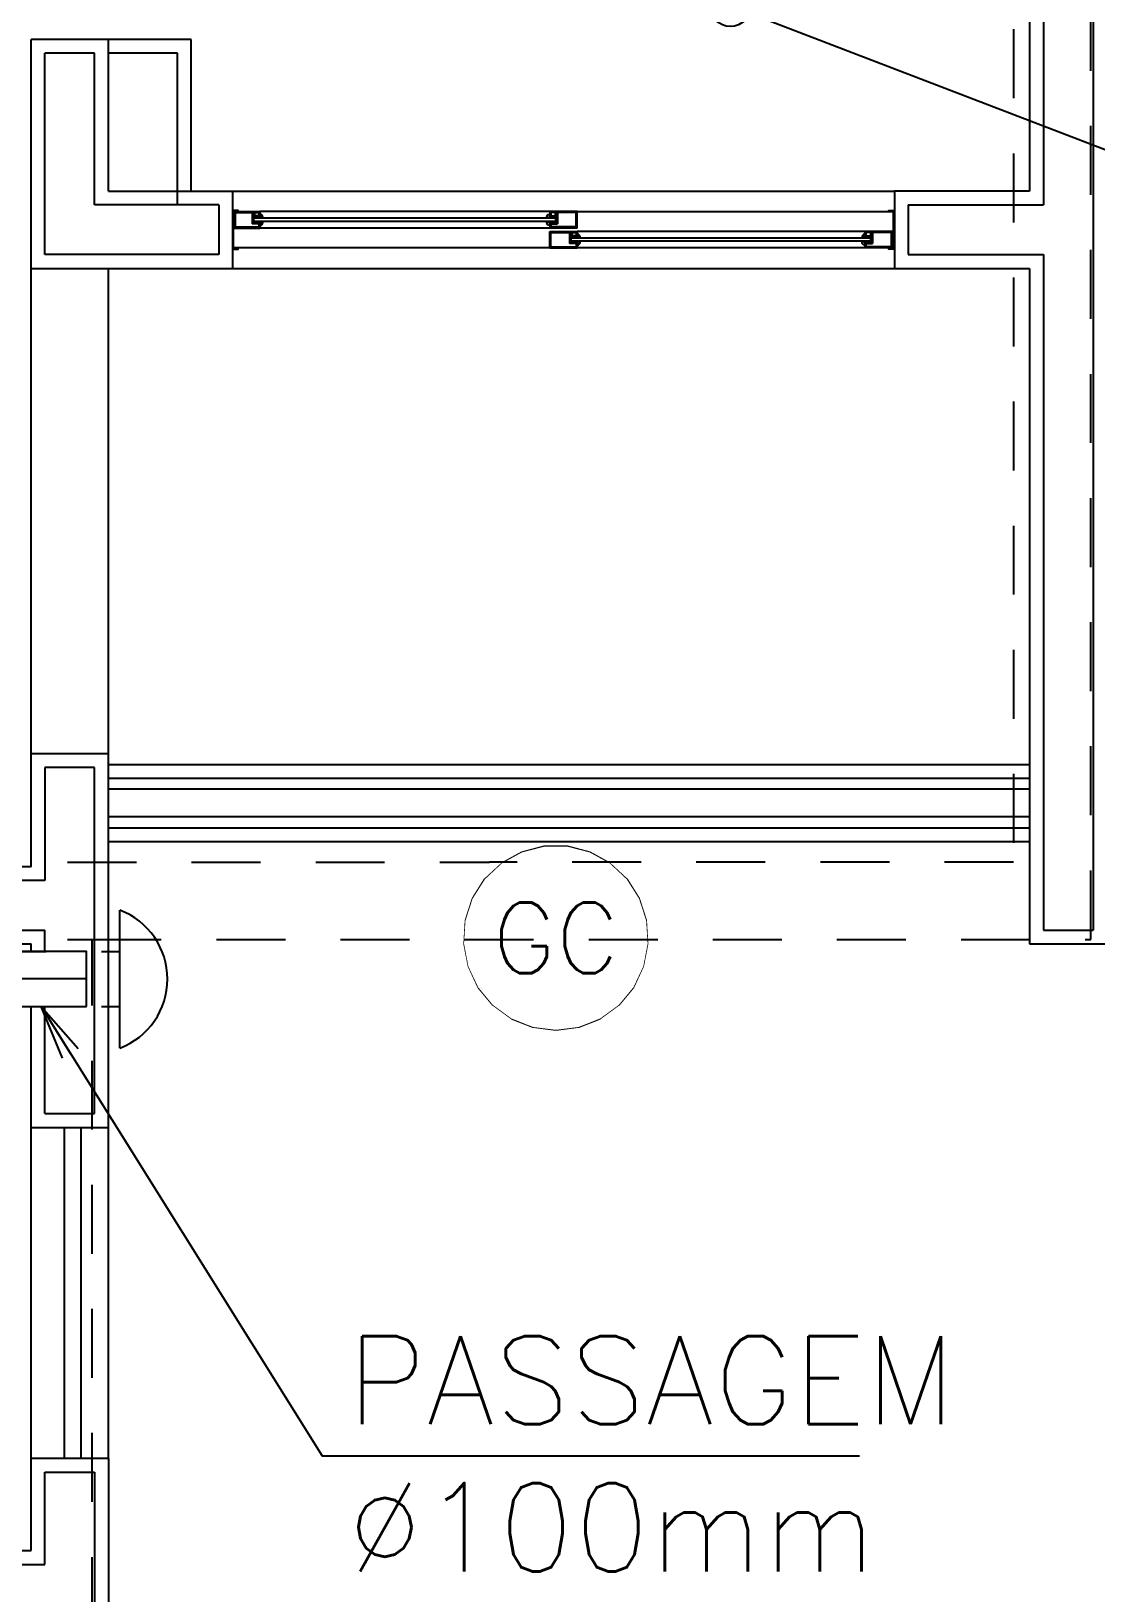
# Model space of a CAD drawing. Header units: millimetres. Extents: x 188.6 to 263.2, y 40.1 to 120.1.
# Drawn here: x 199.149 to 201.079, y 102.853 to 105.684 of the extents above; entities that cross this region are included whole.
import ezdxf
from ezdxf.enums import TextEntityAlignment as Align

# ---------------------------------------------------------------- set-up
doc = ezdxf.new("R2010")
doc.units = ezdxf.units.MM
doc.set_wipeout_variables(frame=1)
doc.linetypes.add('DASHDOT2', pattern=[0.5, 0.25, -0.125, 0, -0.125])
doc.linetypes.add('HIDDEN2', pattern=[0.1875, 0.125, -0.0625])
for name, color, linetype in [('ARQ', 8, 'Continuous'), ('ESTR-VIGAS', 11, 'HIDDEN2'), ('ESTRUTURA', 7, 'Continuous'), ('EX-AQ', 160, 'Continuous'), ('EXAUSTÃO-AQUECEDOR', 244, 'HIDDEN2'), ('GAS-PONTO', 202, 'Continuous'), ('GAS-TEXTO', 7, 'Continuous'), ('INC-TEXTO', 7, 'Continuous'), ('NORMO-AF', 2, 'Continuous'), ('SAN-EIXOS', 8, 'DASHDOT2')]:
    doc.layers.add(name, color=color, linetype=linetype)
doc.styles.add('60-50', font='romans.shx', dxfattribs={"height": 0.08})
doc.styles.add('60-75', font='romans.shx', dxfattribs={"height": 0.12})
doc.styles.add('ROMANS', font='ROMANS.SHX', dxfattribs={"height": 0.15})
doc.dimstyles.new('BOLAS75', dxfattribs={"dimtxt": 0.12, "dimasz": 0.075, "dimexe": 0.18, "dimexo": 0.06, "dimgap": 0.08, "dimtad": 0, "dimzin": 4, "dimdsep": 46, "dimtxsty": '60-75', "dimblk": 'ORIGIN', "dimcen": 0.09, "dimse1": 1, "dimse2": 1, "dimclrd": 244, "dimclrt": 7, "dimadec": 0, "dimazin": 0, "dimtfac": 1.8, "dimtix": 1, "dimtmove": 2, "dimatfit": 3, "dimldrblk": 'ORIGIN', "dimfxl": 0.18, "dimtvp": 2, "dimtolj": 1, "dimtzin": 4, "dimarcsym": 0})
doc.dimstyles.new('SETAS50', dxfattribs={"dimtxt": 0.08, "dimasz": 0.1, "dimexe": 0.15, "dimexo": 0, "dimgap": 0.1, "dimtad": 1, "dimzin": 10, "dimdsep": 46, "dimtxsty": '60-50', "dimblk1": 'OPEN', "dimblk2": 'OPEN', "dimsah": 1, "dimcen": 0, "dimclrd": 244, "dimclre": 8, "dimclrt": 2, "dimadec": 0, "dimazin": 0, "dimtfac": 1, "dimtix": 1, "dimtmove": 2, "dimatfit": 3, "dimldrblk": 'OPEN', "dimfxl": 0.15, "dimtolj": 1, "dimtzin": 6, "dimarcsym": 0})

# ---------------------------------------------------------------- blocks, each defined once
blk = doc.blocks.new('XREF-TIPO$0$A$C35F81CAF')
at = {"color": 0}
for p, q in [((0.0028, 0.068), (0.0498, 0.068)), ((0.0028, 0.068), (0.0028, 0.038)), ((0.0048, 0.066), (0.0358, 0.066)), ((0.0048, 0.066), (0.0048, 0.04)), ((0.0358, 0.066), (0.0358, 0.046)), ((0.0378, 0.068), (0.0378, 0.048)), ((0.0498, 0.058), (0.0378, 0.058)), ((0.0398, 0.066), (0.0398, 0.06)), ((0.0398, 0.066), (0.0478, 0.066)), ((0.0478, 0.06), (0.0398, 0.06)), ((0.0478, 0.066), (0.0478, 0.06)), ((0.575, 0.068), (0.0498, 0.068)), ((0.0498, 0.068), (0.0498, 0.058)), ((0.625, 0.068), (0.575, 0.068)), ((0.575, 0.068), (0.575, 0.058)), ((0.575, 0.058), (0.587, 0.058)), ((0.585, 0.066), (0.577, 0.066)), ((0.577, 0.066), (0.577, 0.06)), ((0.577, 0.06), (0.585, 0.06)), ((0.585, 0.066), (0.585, 0.06)), ((0.587, 0.068), (0.587, 0.048)), ((0.623, 0.066), (0.589, 0.066)), ((0.589, 0.066), (0.589, 0.046)), ((0.623, 0.04), (0.623, 0.066)), ((0.625, 0.068), (1.198, 0.068)), ((0.625, 0.038), (0.625, 0.068)), ((0.0028, 0.038), (0.0498, 0.038)), ((0.0048, 0.04), (0.0478, 0.04)), ((0.0478, 0.046), (0.0358, 0.046)), ((0.0498, 0.048), (0.0378, 0.048)), ((0.586, 0.056), (0.0388, 0.056)), ((0.0388, 0.05), (0.0388, 0.056)), ((0.586, 0.05), (0.0388, 0.05)), ((0.0478, 0.046), (0.0478, 0.04)), ((0.0498, 0.048), (0.0498, 0.038)), ((0.575, 0.038), (0.0498, 0.038)), ((0.575, 0.048), (0.575, 0.038)), ((0.575, 0.048), (0.587, 0.048)), ((0.625, 0.038), (0.575, 0.038)), ((0.575, 0.032), (0.625, 0.032)), ((0.575, 0.002), (0.575, 0.032)), ((0.577, 0.046), (0.589, 0.046)), ((0.577, 0.046), (0.577, 0.04)), ((0.623, 0.04), (0.577, 0.04)), ((0.577, 0.03), (0.611, 0.03)), ((0.577, 0.004), (0.577, 0.03)), ((0.586, 0.05), (0.586, 0.056)), ((0.611, 0.03), (0.611, 0.01)), ((0.613, 0.032), (0.613, 0.012)), ((0.615, 0.03), (0.623, 0.03)), ((0.615, 0.03), (0.615, 0.024)), ((0.623, 0.03), (0.623, 0.024)), ((1.1968, 0.032), (0.625, 0.032)), ((0.625, 0.032), (0.625, 0.022)), ((1.1463, 0.032), (1.1463, 0.022)), ((1.1563, 0.03), (1.1483, 0.03)), ((1.1483, 0.03), (1.1483, 0.024)), ((1.1563, 0.03), (1.1563, 0.024)), ((1.1968, 0.032), (1.1583, 0.032)), ((1.1583, 0.032), (1.1583, 0.012)), ((1.1948, 0.03), (1.1603, 0.03)), ((1.1603, 0.03), (1.1603, 0.01)), ((1.1948, 0.004), (1.1948, 0.03)), ((1.1968, 0.002), (1.1968, 0.032)), ((0.575, 0.002), (0.002, 0.002)), ((0.575, 0.002), (0.625, 0.002)), ((0.577, 0.004), (0.623, 0.004)), ((0.623, 0.01), (0.611, 0.01)), ((0.625, 0.022), (0.613, 0.022)), ((0.625, 0.012), (0.613, 0.012)), ((1.1573, 0.02), (0.614, 0.02)), ((0.614, 0.014), (0.614, 0.02)), ((1.1573, 0.014), (0.614, 0.014)), ((0.623, 0.024), (0.615, 0.024)), ((0.623, 0.01), (0.623, 0.004)), ((0.625, 0.012), (0.625, 0.002)), ((1.1463, 0.002), (0.625, 0.002)), ((1.1463, 0.022), (1.1583, 0.022)), ((1.1463, 0.012), (1.1463, 0.002)), ((1.1463, 0.012), (1.1583, 0.012)), ((1.1968, 0.002), (1.1463, 0.002)), ((1.1483, 0.024), (1.1563, 0.024)), ((1.1483, 0.01), (1.1603, 0.01)), ((1.1483, 0.01), (1.1483, 0.004)), ((1.1948, 0.004), (1.1483, 0.004)), ((1.1573, 0.014), (1.1573, 0.02))]:
    blk.add_line(p, q, dxfattribs=at)
for points in [[(0, 0), (0.0102, 0), (0.0102, 0.002), (0.002, 0.002), (0.002, 0.068), (0.01, 0.068), (0.01, 0.07), (0, 0.07), (0, 0)], [(1.2, 0), (1.1898, 0), (1.1898, 0.002), (1.198, 0.002), (1.198, 0.068), (1.19, 0.068), (1.19, 0.07), (1.2, 0.07), (1.2, 0)]]:
    blk.add_lwpolyline(points, dxfattribs=at)
for points in [[(0.0503, 0.063), (0.0503, 0.058, -0.414214), (0.0498, 0.0575), (0.0383, 0.0575, 1), (0.0383, 0.0565), (0.0548, 0.0565), (0.0548, 0.058, 0.38517)], [(0.5745, 0.063), (0.5745, 0.058, 0.414214), (0.575, 0.0575), (0.5865, 0.0575, -1), (0.5865, 0.0565), (0.57, 0.0565), (0.57, 0.058, -0.38517)], [(0.0383, 0.0495, 1), (0.0383, 0.0485), (0.0498, 0.0485, -0.414214), (0.0503, 0.048), (0.0503, 0.043, 0.38517), (0.0548, 0.048), (0.0548, 0.0495)], [(0.5865, 0.0495, -1), (0.5865, 0.0485), (0.575, 0.0485, 0.414214), (0.5745, 0.048), (0.5745, 0.043, -0.38517), (0.57, 0.048), (0.57, 0.0495)], [(0.6255, 0.027), (0.6255, 0.022, -0.414214), (0.625, 0.0215), (0.6135, 0.0215, 1), (0.6135, 0.0205), (0.63, 0.0205), (0.63, 0.022, 0.38517)], [(0.6135, 0.0135, 1), (0.6135, 0.0125), (0.625, 0.0125, -0.414214), (0.6255, 0.012), (0.6255, 0.007, 0.38517), (0.63, 0.012), (0.63, 0.0135)], [(1.1463, 0.0215, -0.414214), (1.1458, 0.022), (1.1458, 0.027, 0.38517), (1.1413, 0.022), (1.1413, 0.0205), (1.1578, 0.0205, 1), (1.1578, 0.0215)], [(1.1463, 0.0125, 0.414214), (1.1458, 0.012), (1.1458, 0.007, -0.38517), (1.1413, 0.012), (1.1413, 0.0135), (1.1578, 0.0135, -1), (1.1578, 0.0125)]]:
    blk.add_lwpolyline(points, format="xyb", close=True, dxfattribs=at)
blk = doc.blocks.new('A$C1BFF5DEF')
at = {"layer": 'ARQ', "color": 8}
for p, q in [((2.1853, -1.4651), (2.1853, -4.9998)), ((2.0953, -1.5551), (2.0953, -3.685)), ((2.0703, -1.5801), (2.0703, -3.6601)), ((0.5503, -3.385), (0.2603, -3.385)), ((0.2603, -4.885), (0.2603, -3.385)), ((0.4003, -3.66), (0.4003, -3.385)), ((0.5503, -3.66), (0.5503, -3.385)), ((0.3753, -3.41), (0.2853, -3.41)), ((0.2853, -3.775), (0.2853, -3.41)), ((0.3753, -3.685), (0.3753, -3.41)), ((0.5253, -3.41), (0.4003, -3.41)), ((0.5253, -3.685), (0.5253, -3.41)), ((0.4003, -3.66), (1.8253, -3.66)), ((0.6253, -3.66), (0.6253, -3.8)), ((2.0703, -3.6601), (1.8253, -3.66)), ((1.8253, -3.66), (1.8253, -3.8)), ((0.6003, -3.685), (0.3753, -3.685)), ((0.6003, -3.685), (0.6003, -3.775)), ((1.8503, -3.685), (2.0953, -3.685)), ((1.8503, -3.685), (1.8503, -3.775)), ((0.6003, -3.775), (0.2853, -3.775)), ((1.8503, -3.775), (2.0953, -3.775)), ((2.0953, -3.775), (2.0953, -4.9998)), ((0.4003, -5.9576), (0.4003, -3.8)), ((2.0703, -3.8), (2.0703, -5.0248)), ((0.4003, -4.68), (0.2603, -4.68)), ((0.2853, -4.705), (0.2853, -4.91)), ((0.3753, -4.705), (0.2853, -4.705)), ((0.3753, -5.3326), (0.3753, -4.705)), ((2.0703, -4.725), (0.3998, -4.725)), ((2.0703, -4.7001), (0.4003, -4.7001)), ((2.0703, -4.7444), (0.3998, -4.7444)), ((2.0703, -4.7944), (0.3998, -4.7944)), ((2.0703, -4.815), (0.3998, -4.815)), ((2.0703, -4.84), (0.3998, -4.84)), ((0.2603, -4.885), (-0.7847, -4.885)), ((0.2853, -4.91), (-0.7847, -4.91)), ((-0.7847, -5), (0.2853, -5)), ((0.2853, -5.3326), (0.2853, -5)), ((2.0953, -4.9998), (2.1853, -4.9998)), ((-0.7847, -5.025), (0.2603, -5.025)), ((0.2603, -6.125), (0.2603, -5.025)), ((2.0703, -5.0248), (2.2103, -5.0248)), ((0.2853, -5.3326), (0.3753, -5.3326)), ((0.2603, -5.3576), (0.4003, -5.3576)), ((0.2603, -5.9576), (0.4003, -5.9576)), ((0.4003, -5.9577), (0.4003, -6.865)), ((0.2853, -6.1501), (0.2853, -5.9826)), ((0.2853, -5.9826), (0.3753, -5.9826)), ((0.3753, -5.9827), (0.3753, -6.84)), ((-1.4897, -6.125), (0.2603, -6.125)), ((-1.5147, -6.1501), (0.2853, -6.1501))]:
    blk.add_line(p, q, dxfattribs=at)
at = {"layer": 'ARQ', "color": 8, "linetype": 'ByBlock'}
for p, q in [((0.3203, -5.3576), (0.3203, -5.9576)), ((0.3503, -5.3576), (0.3503, -5.9576))]:
    blk.add_line(p, q, dxfattribs=at)
at = {"layer": 'ARQ', "color": 8}
blk.add_lwpolyline([(0.2603, -3.8), (2.0703, -3.8)], dxfattribs=at)
blk.add_blockref('XREF-TIPO$0$A$C35F81CAF', (0.6253, -3.765), dxfattribs=at)
blk = doc.blocks.new('*U102')
blk.add_wipeout([(-0.0146, 0.05), (-0.0146, -0.05), (0.15, -0.05), (0.15, 0.05)])
blk.add_lwpolyline([(-0.0146, 0.05), (-0.0146, -0.05), (0.15, -0.05), (0.15, 0.05)], close=True)
at = {"layer": 'SAN-EIXOS'}
blk.add_line((-0.0146, 0), (0.15, 0), dxfattribs=at)
blk = doc.blocks.new('CHA4')
at = {"layer": 'EXAUSTÃO-AQUECEDOR', "linetype": 'Continuous'}
for p, q in [((-0.9083, 0.3202), (-0.8083, 0.3202)), ((0, -0.125), (0, 0.125))]:
    blk.add_line(p, q, dxfattribs=at)
at = {"layer": 'EXAUSTÃO-AQUECEDOR'}
for p, q in [((-0.9083, 0.3202), (-0.9083, 0.1503)), ((-0.8083, 0.3202), (-0.8083, 0.1503)), ((-0.8083, 0.1503), (-0.9083, 0.1503)), ((-0.7083, 0.0503), (0, 0.0503)), ((-0.7083, 0.0503), (-0.7083, -0.0497)), ((-0.7083, -0.0497), (0, -0.0497))]:
    blk.add_line(p, q, dxfattribs=at)
for centre, radius, start, end in [((-0.8583, 0.3202), 0.05, 360, 180), ((-0.7083, 0.1503), 0.2, 180, 270), ((-0.7083, 0.1503), 0.1, 180, 270)]:
    blk.add_arc(centre, radius, start, end, dxfattribs=at)
at = {"layer": 'EXAUSTÃO-AQUECEDOR', "linetype": 'Continuous'}
blk.add_arc((-0.0474, 0), 0.1337, 290.7729, 69.2271, dxfattribs=at)
blk = doc.blocks.new('_OPEN')
at = {"color": 0, "linetype": 'ByBlock'}
for p, q in [((-1, 0.167), (0, 0)), ((0, 0), (-1, -0.167)), ((0, 0), (-1, 0))]:
    blk.add_line(p, q, dxfattribs=at)
blk = doc.blocks.new('_Origin')
at = {"layer": 'NORMO-AF', "color": 0, "lineweight": -2}
blk.add_line((0, 0), (-1, 0), dxfattribs=at)
blk.add_circle((0, 0), 0.5, dxfattribs=at)
blk = doc.blocks.new('INC-OBJETO')
at = {"color": 0}
blk.add_lwpolyline([(0, 0.002084), (-0.000518, 0.002019), (-0.001004, 0.001827), (-0.001427, 0.001519), (-0.00176, 0.001117), (-0.001982, 0.000644), (-0.00208, 0.000131), (-0.002047, -0.000391), (-0.001886, -0.000887), (-0.001606, -0.001329), (-0.001225, -0.001686), (-0.000767, -0.001938), (-0.000261, -0.002068), (0.000261, -0.002068), (0.000767, -0.001938), (0.001225, -0.001686), (0.001606, -0.001329), (0.001886, -0.000887), (0.002047, -0.000391), (0.00208, 0.000131), (0.001982, 0.000644), (0.00176, 0.001117), (0.001427, 0.001519), (0.001004, 0.001827), (0.000518, 0.002019)], close=True, dxfattribs=at)
blk.add_wipeout([(0, 0.002084), (-0.000518, 0.002019), (-0.001004, 0.001827), (-0.001427, 0.001519), (-0.00176, 0.001117), (-0.001982, 0.000644), (-0.00208, 0.000131), (-0.002047, -0.000391), (-0.001886, -0.000887), (-0.001606, -0.001329), (-0.001225, -0.001686), (-0.000767, -0.001938), (-0.000261, -0.002068), (0.000261, -0.002068), (0.000767, -0.001938), (0.001225, -0.001686), (0.001606, -0.001329), (0.001886, -0.000887), (0.002047, -0.000391), (0.00208, 0.000131), (0.001982, 0.000644), (0.00176, 0.001117), (0.001427, 0.001519), (0.001004, 0.001827), (0.000518, 0.002019)], dxfattribs=at)
at = {"color": 0, "style": 'ROMANS', "width": 1.285725}
blk.add_attdef('OBJETO', text='', height=0.0016, dxfattribs=at).set_placement((-0.001786, -0.00083), (0.001643, -0.00083), align=Align.FIT)
blk = doc.blocks.new('COBERTURA_29-09-2016')
at = {"layer": 'ESTR-VIGAS'}
for points in [[(-5.75, -0.14), (-5.75, -3.45)], [(-5.61, -3.59), (-5.61, -0.14)], [(-8.14, -3.45), (-6.7, -3.45)], [(-5.75, -3.45), (-6.7, -3.45)], [(-8.14, -3.59), (-7.42, -3.59)], [(-7.42, -3.59), (-5.61, -3.59)], [(-7.42, -7.535), (-7.42, -3.59)]]:
    blk.add_lwpolyline(points, dxfattribs=at)

msp = doc.modelspace()

# ---------------------------------------------------------------- block references
at = {"layer": 'ARQ'}
msp.add_blockref('A$C1BFF5DEF', (198.8891, 109.0543), dxfattribs=at)

# ---------------------------------------------------------------- next in the draw order: block references
at = {"layer": 'GAS-PONTO', "rotation": 180}
msp.add_blockref('*U102', (199.235, 103.9659, 0), dxfattribs=at)

# ---------------------------------------------------------------- next in the draw order: texts
at = {"layer": 'EX-AQ', "color": 7, "insert": (199.722, 103.3184), "char_height": 0.16, "width": 1.251105, "attachment_point": 1, "style": '60-50'}
msp.add_mtext('PASSAGEM %%C100mm', dxfattribs=at)

# ---------------------------------------------------------------- next in the draw order: leaders
at = {"layer": 'GAS-TEXTO'}
for points in [[(200.8334, 106.1571), (201.3716, 105.3637), (204.2027, 105.3637)], [(200.417, 105.7304), (201.3716, 105.3637)]]:
    msp.add_leader(points, dimstyle='BOLAS75', dxfattribs=at)

# ---------------------------------------------------------------- next in the draw order: block references
at = {"layer": 'EXAUSTÃO-AQUECEDOR', "linetype": 'Continuous'}
msp.add_blockref('CHA4', (199.3101, 103.9656, 0), dxfattribs=at)

# ---------------------------------------------------------------- next in the draw order: leaders
at = {"layer": 'EX-AQ'}
msp.add_leader([(199.1673, 103.9159), (199.6768, 103.1013), (200.6508, 103.1013)], dimstyle='SETAS50', dxfattribs=at)

# ---------------------------------------------------------------- next in the draw order: block references
at = {"layer": 'INC-TEXTO'}
ref = msp.add_blockref('INC-OBJETO', (200.1005, 104.0403), dxfattribs=dict(at, xscale=80, yscale=80, zscale=80, rotation=180))
ref.add_attrib('OBJETO', 'GC', dxfattribs={"layer": '0', "height": 0.128, "style": 'ROMANS'}).set_placement((200.1005, 104.0403), align=Align.MIDDLE_CENTER)

# ---------------------------------------------------------------- next in the draw order: block references
at = {"layer": 'ESTRUTURA'}
msp.add_blockref('COBERTURA_29-09-2016', (206.6802, 107.6277), dxfattribs=at)

doc.saveas('drawing.dxf')
